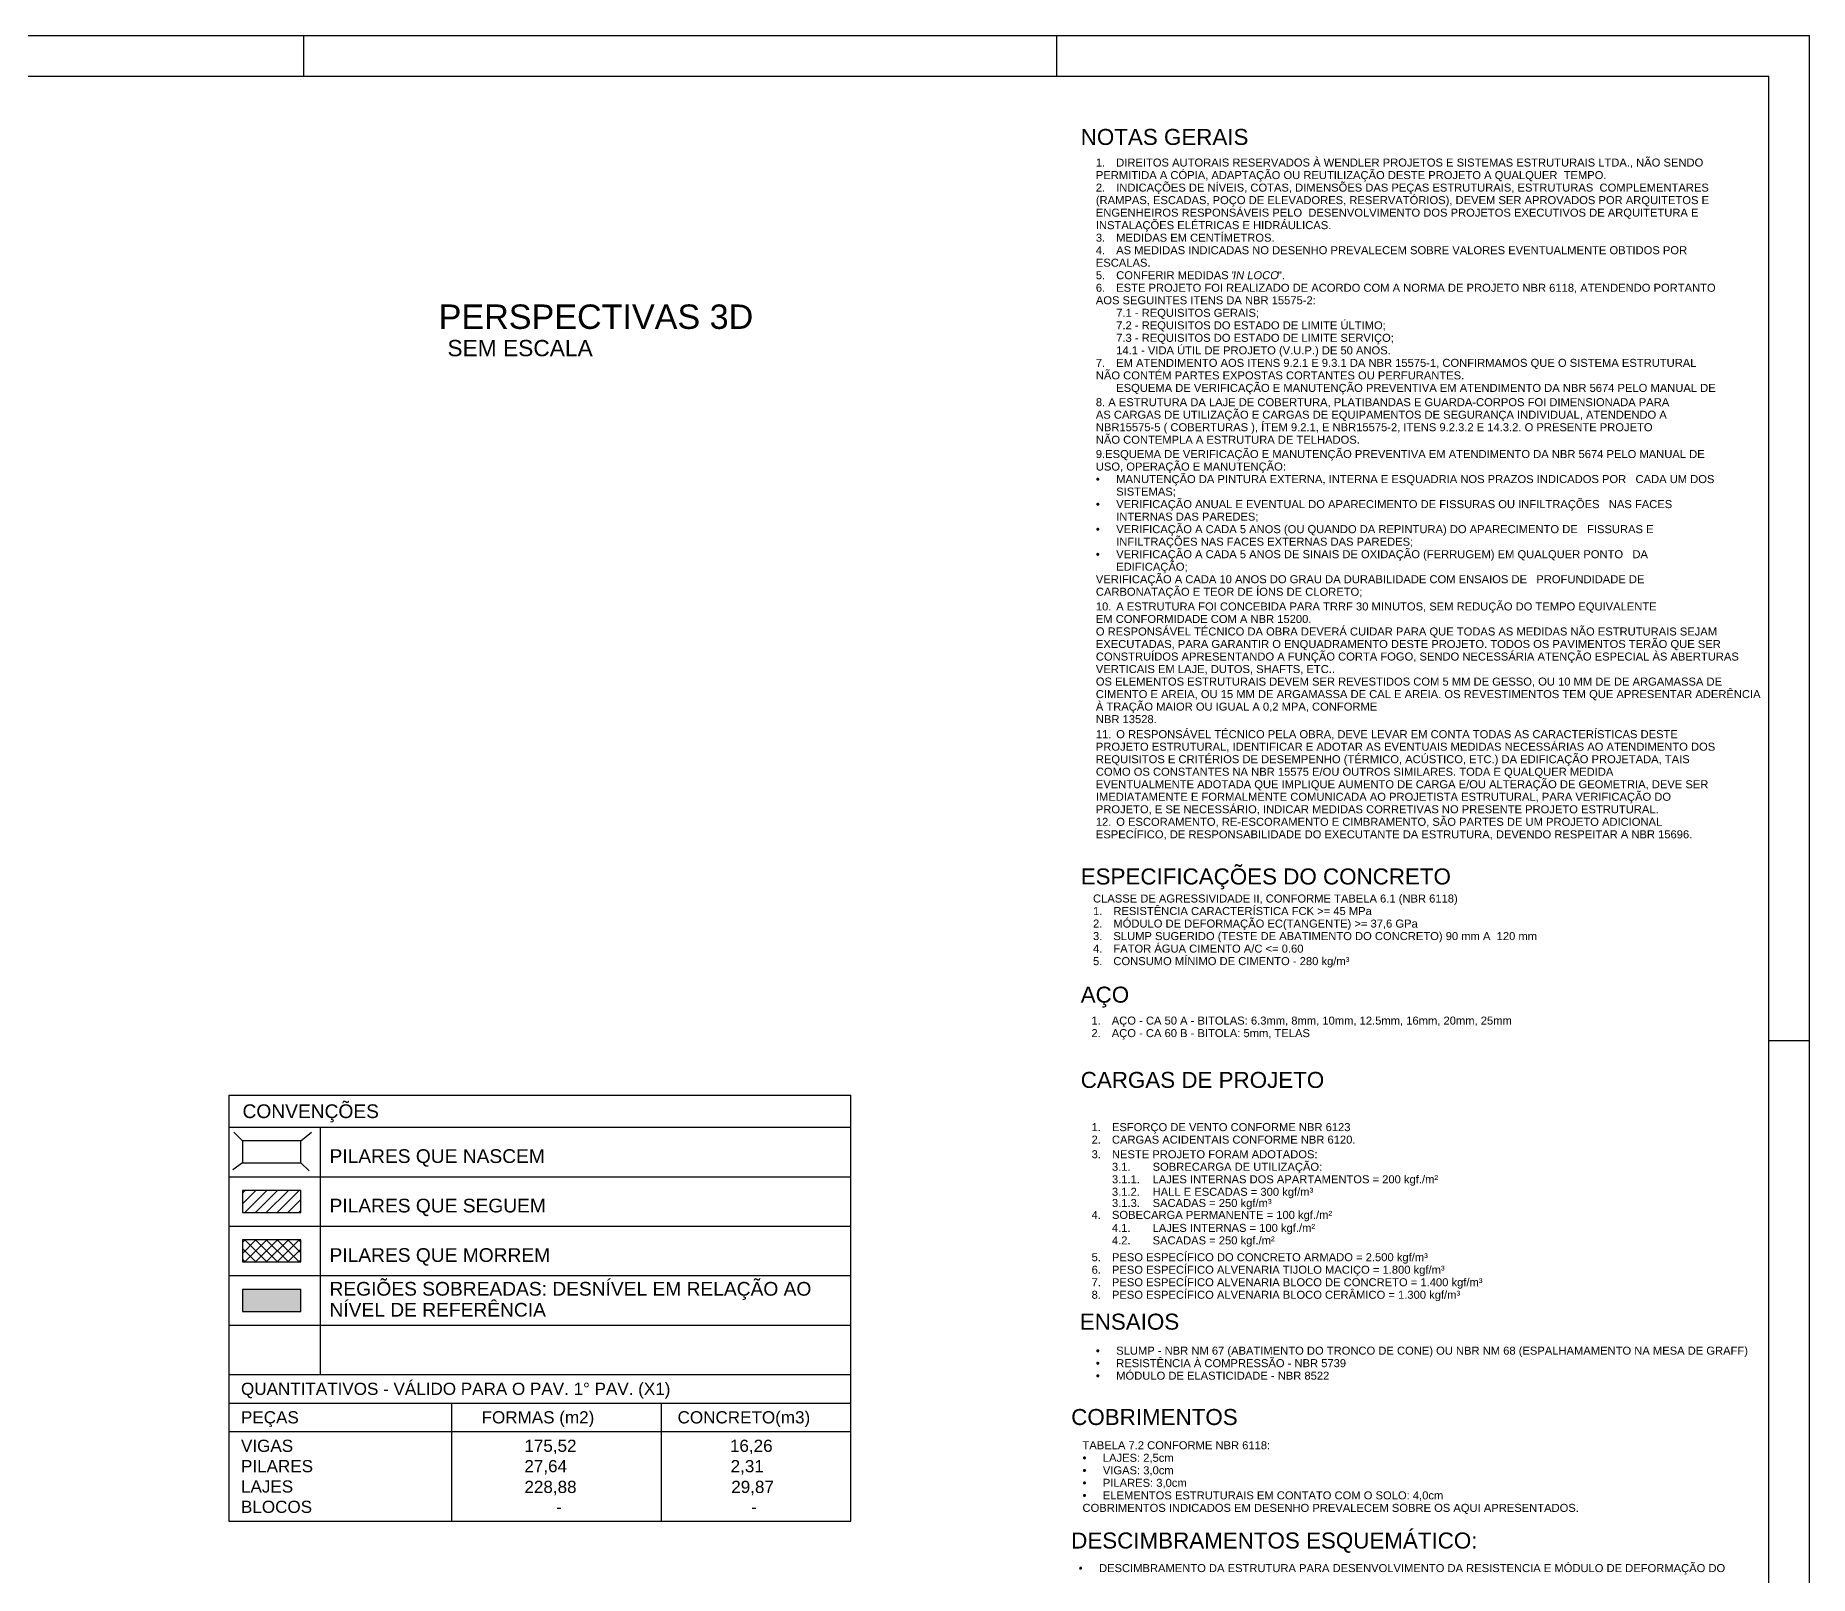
# Model space of a CAD drawing. Extents: x 37185 to 43130, y -8131 to -3926.
# Drawn here: x 40950 to 43130, y -5819 to -3926 of the extents above; entities that cross this region are included whole.
import ezdxf

# ---------------------------------------------------------------- set-up
doc = ezdxf.new("R2010")
doc.units = 0
doc.header["$MEASUREMENT"] = 0
for name, color, linetype in [('119', 253, 'CONTINUOUS'), ('2', 2, 'CONTINUOUS'), ('20', 7, 'CONTINUOUS'), ('31', 6, 'CONTINUOUS'), ('32', 7, 'CONTINUOUS'), ('34', 252, 'CONTINUOUS'), ('35', 7, 'CONTINUOUS'), ('38', 190, 'CONTINUOUS'), ('39', 74, 'CONTINUOUS'), ('4', 2, 'CONTINUOUS'), ('40', 240, 'CONTINUOUS'), ('6', 3, 'CONTINUOUS'), ('95', 7, 'CONTINUOUS')]:
    doc.layers.add(name, color=color, linetype=linetype)
doc.layers.add('WP_NOTAS', color=2, linetype='CONTINUOUS', lineweight=9)
doc.layers.add('WP_TÍTULO DE VISTA', color=3, linetype='CONTINUOUS', lineweight=9)
doc.styles.add('Arial', font='arial.ttf', dxfattribs={"height": 7.5})
doc.styles.add('Arial_12', font='arial.ttf', dxfattribs={"height": 0.393413})
doc.styles.add('Arial_8', font='arial.ttf', dxfattribs={"height": 0.16875})
doc.styles.add('TQS_ARIAL', font='arial.ttf')

msp = doc.modelspace()

# ---------------------------------------------------------------- hatches: boundary and pattern name
at = {"layer": '119', "linetype": 'Continuous'}
h = msp.add_hatch(color=256, dxfattribs=at)
h.dxf.hatch_style = 1
h.paths.add_polyline_path([(41204.01, -5494.19), (41204.01, -5467.15), (41275.58, -5467.15), (41275.58, -5494.19)])

# ---------------------------------------------------------------- linework, layer by layer
at = {"layer": '2', "linetype": 'Continuous'}
for p, q in [((41187.14, -5228.54), (41187.14, -5571.85)), ((41187.14, -5228.54), (41951.52, -5228.54)), ((41951.52, -5571.85), (41951.52, -5228.54)), ((41187.14, -5267.92), (41951.52, -5267.92)), ((41299.64, -5571.85), (41299.64, -5267.92)), ((41187.14, -5328.7), (41951.52, -5328.7)), ((41204.01, -5348.89), (41207.32, -5345.58)), ((41204.01, -5362.14), (41220.57, -5345.58)), ((41233.82, -5345.58), (41206.78, -5372.62)), ((41220.03, -5372.62), (41247.06, -5345.58)), ((41233.27, -5372.62), (41260.31, -5345.58)), ((41246.52, -5372.62), (41273.55, -5345.58)), ((41259.77, -5372.62), (41275.58, -5356.8)), ((41273.01, -5372.62), (41275.58, -5370.05)), ((41187.14, -5389.49), (41951.52, -5389.49)), ((41204.01, -5409.68), (41207.32, -5406.37)), ((41204.01, -5422.92), (41220.57, -5406.37)), ((41204.01, -5416.85), (41220.57, -5433.4)), ((41233.82, -5406.37), (41206.78, -5433.4)), ((41233.82, -5433.4), (41206.78, -5406.37)), ((41220.03, -5433.4), (41247.06, -5406.37)), ((41220.03, -5406.37), (41247.06, -5433.4)), ((41233.27, -5433.4), (41260.31, -5406.37)), ((41233.27, -5406.37), (41260.31, -5433.4)), ((41246.52, -5433.4), (41273.55, -5406.37)), ((41246.52, -5406.37), (41273.55, -5433.4)), ((41259.77, -5406.37), (41275.58, -5422.18)), ((41259.77, -5433.4), (41275.58, -5417.59)), ((41273.01, -5406.37), (41275.58, -5408.94)), ((41204.01, -5430.09), (41207.32, -5433.4)), ((41273.01, -5433.4), (41275.58, -5430.83)), ((41187.14, -5450.28), (41951.52, -5450.28)), ((41187.14, -5511.07), (41951.52, -5511.07)), ((41187.14, -5571.85), (41886.27, -5571.85)), ((41187.14, -5571.85), (41951.52, -5571.85)), ((41187.14, -5571.85), (41187.14, -5751.85)), ((41951.52, -5751.85), (41951.52, -5571.85)), ((41187.14, -5606.85), (41951.52, -5606.85)), ((41461.2, -5751.85), (41461.2, -5606.85)), ((41718.62, -5606.85), (41718.62, -5751.85)), ((41187.14, -5641.85), (41951.52, -5641.85)), ((41187.14, -5751.85), (41951.52, -5751.85))]:
    msp.add_line(p, q, dxfattribs=at)
at = {"layer": '20', "linetype": 'Continuous'}
for p, q in [((42204.54, -3976.33), (42204.54, -3926.33)), ((42204.54, -3976.33), (42204.54, -3926.33)), ((42204.54, -3976.33), (42204.54, -3926.33)), ((42204.54, -3976.33), (42204.54, -3926.33)), ((42204.54, -3976.33), (42204.54, -3926.33)), ((43079.54, -5161.33), (43129.54, -5161.33)), ((43079.54, -5161.33), (43129.54, -5161.33)), ((43079.54, -5161.33), (43129.54, -5161.33)), ((43079.54, -5161.33), (43129.54, -5161.33)), ((43079.54, -5161.33), (43129.54, -5161.33))]:
    msp.add_line(p, q, dxfattribs=at)
at = {"layer": '34', "color": 4, "linetype": 'Continuous'}
msp.add_lwpolyline([(41204.01, -5494.19), (41275.58, -5494.19), (41275.58, -5467.15), (41204.01, -5467.15), (41204.01, -5494.19)], dxfattribs=at)
at = {"layer": '38'}
msp.add_lwpolyline([(41204.01, -5311.83), (41275.58, -5311.83), (41275.58, -5284.79), (41204.01, -5284.79), (41204.01, -5311.83)], dxfattribs=at)
at = {"layer": '39'}
msp.add_lwpolyline([(41204.01, -5372.62), (41275.58, -5372.62), (41275.58, -5345.58), (41204.01, -5345.58), (41204.01, -5372.62)], dxfattribs=at)
at = {"layer": '40'}
msp.add_lwpolyline([(41204.01, -5433.4), (41275.58, -5433.4), (41275.58, -5406.37), (41204.01, -5406.37), (41204.01, -5433.4)], dxfattribs=at)
at = {"layer": '6', "linetype": 'Continuous'}
for p, q in [((41204.01, -5284.79), (41193.42, -5273.9)), ((41275.58, -5284.79), (41288.73, -5273.9)), ((41204.01, -5311.83), (41192.02, -5320.15)), ((41275.58, -5311.83), (41285.93, -5321.55))]:
    msp.add_line(p, q, dxfattribs=at)
at = {"layer": '95', "linetype": 'Continuous'}
for p, q in [((37184.54, -3926.33), (43129.54, -3926.33)), ((41279.54, -3976.33), (41279.54, -3926.33)), ((42204.54, -3976.33), (42204.54, -3926.33)), ((42204.54, -3976.33), (42204.54, -3926.33)), ((42204.54, -3976.33), (42204.54, -3926.33)), ((43129.54, -8131.33), (43129.54, -3926.33)), ((37309.54, -3976.33), (43079.54, -3976.33)), ((43079.54, -8081.33), (43079.54, -3976.33)), ((43079.54, -5161.33), (43129.54, -5161.33)), ((43079.54, -5161.33), (43129.54, -5161.33)), ((43079.54, -5161.33), (43129.54, -5161.33))]:
    msp.add_line(p, q, dxfattribs=at)

# ---------------------------------------------------------------- texts
at = {"layer": '2', "linetype": 'Continuous', "style": 'TQS_ARIAL'}
for s, height, p in [('PILARES QUE NASCEM', 16.875, (41310.89, -5311.83)), ('PILARES QUE SEGUEM', 16.875, (41310.89, -5372.62)), ('PILARES QUE MORREM', 16.875, (41310.89, -5433.4)), ('REGIÕES SOBREADAS: DESNÍVEL EM RELAÇÃO AO ', 16.875, (41310.89, -5474.88)), ('NÍVEL DE REFERÊNCIA', 16.875, (41310.89, -5500.63)), ('VIGAS', 15, (41202.14, -5666.85)), ('175,52', 15, (41550.35, -5666.85)), ('16,26', 15, (41802.95, -5666.85)), ('PILARES', 15, (41202.14, -5691.85)), ('27,64', 15, (41550.35, -5691.85)), ('2,31', 15, (41803.8, -5691.85)), ('LAJES', 15, (41202.14, -5716.85)), ('228,88', 15, (41550.42, -5717.35)), ('29,87', 15, (41804.58, -5717.35)), ('BLOCOS', 15, (41202.14, -5741.85)), ('          -', 15, (41531.15, -5741.85)), ('       -', 15, (41788.2, -5741.85))]:
    msp.add_text(s, height=height, dxfattribs=at).set_placement(p)
at = {"layer": '31', "linetype": 'Continuous', "style": 'TQS_ARIAL'}
for s, height, p in [('CONVENÇÕES', 16.875, (41204.01, -5256.67)), ('QUANTITATIVOS - VÁLIDO PARA O PAV. 1° PAV. (X1)', 15, (41202.14, -5596.85))]:
    msp.add_text(s, height=height, dxfattribs=at).set_placement(p)
at = {"layer": '32', "linetype": 'Continuous', "style": 'TQS_ARIAL'}
msp.add_text('PERSPECTIVAS 3D', height=30, dxfattribs=at).set_placement((41445.05, -4286.89))
at = {"layer": '35', "linetype": 'Continuous', "style": 'TQS_ARIAL'}
msp.add_text('SEM ESCALA', height=20, dxfattribs=at).set_placement((41455.78, -4320.47))
at = {"layer": '4', "color": 3, "linetype": 'Continuous', "style": 'TQS_ARIAL'}
for s, p in [('PEÇAS', (41202.14, -5631.85)), ('FORMAS (m2)', (41497.78, -5631.85)), ('CONCRETO(m3)', (41738.62, -5631.85))]:
    msp.add_text(s, height=15, dxfattribs=at).set_placement(p)
at = {"layer": 'WP_NOTAS', "attachment_point": 1, "line_spacing_factor": 0.938532, "style": 'Arial'}
for s, insert, char_height, width in [('DIREITOS AUTORAIS RESERVADOS À WENDLER PROJETOS E SISTEMAS ESTRUTURAIS LTDA., NÃO SENDO', (42277.59, -4077.57), 9.8353, 865.2064), ('1.', (42252.59, -4077.57), 9.835, 13.4366), ('PERMITIDA A CÓPIA, ADAPTAÇÃO OU REUTILIZAÇÃO DESTE PROJETO A QUALQUER  TEMPO.', (42252.59, -4092.95), 9.8353, 735.38), ('2.', (42252.59, -4108.34), 9.835, 13.4366), ('INDICAÇÕES DE NÍVEIS, COTAS, DIMENSÕES DAS PEÇAS ESTRUTURAIS, ESTRUTURAS  COMPLEMENTARES', (42277.59, -4108.34), 9.8353, 853.0408), ('(RAMPAS, ESCADAS, POÇO DE ELEVADORES, RESERVATÓRIOS), DEVEM SER APROVADOS POR ARQUITETOS E', (42252.59, -4123.72), 9.8353, 882.8192), ('ENGENHEIROS RESPONSÁVEIS PELO  DESENVOLVIMENTO DOS PROJETOS EXECUTIVOS DE ARQUITETURA E', (42252.59, -4139.11), 9.8353, 867.7484), ('INSTALAÇÕES ELÉTRICAS E HIDRÁULICAS.', (42252.59, -4154.49), 9.8353, 339.0011), ('4.', (42252.59, -4185.26), 9.835, 13.4366), ('3.', (42252.59, -4169.88), 9.835, 13.4366), ('AS MEDIDAS INDICADAS NO DESENHO PREVALECEM SOBRE VALORES EVENTUALMENTE OBTIDOS POR', (42277.59, -4185.26), 9.8353, 821.4467), ('MEDIDAS EM CENTÍMETROS.', (42277.59, -4169.88), 9.8353, 227.6954), ('ESCALAS.', (42252.59, -4200.65), 9.835, 78.6221), ('5.', (42252.59, -4216.03), 9.835, 13.4366), ('CONFERIR MEDIDAS "', (42277.59, -4216.03), 9.8353, 172.1334), ('\\fArial|b0|i1|c0|p34|;IN LOCO', (42421.03, -4216.03), 9.8353, 66.275), ('".', (42476.26, -4216.03), 9.835, 10.3498), ('AOS SEGUINTES ITENS DA NBR 15575-2:', (42252.59, -4246.8), 9.8353, 316.6673), ('6.', (42252.59, -4231.42), 9.835, 13.4366), ('ESTE PROJETO FOI REALIZADO DE ACORDO COM A NORMA DE PROJETO NBR 6118, ATENDENDO PORTANTO', (42277.59, -4231.42), 9.8353, 863.209), ('7.1 - REQUISITOS GERAIS;', (42277.59, -4262.19), 9.8353, 206.088), ('7.2 - REQUISITOS DO ESTADO DE LIMITE ÚLTIMO;', (42277.59, -4277.57), 9.8353, 388.3896), ('7.3 - REQUISITOS DO ESTADO DE LIMITE SERVIÇO;', (42277.59, -4292.95), 9.8353, 400.192), ('14.1 - VIDA ÚTIL DE PROJETO (V.U.P.) DE 50 ANOS.', (42277.59, -4308.34), 9.8353, 396.1973), ('7.', (42252.59, -4323.72), 9.835, 13.4366), ('NÃO CONTÉM PARTES EXPOSTAS CORTANTES OU PERFURANTES.', (42252.59, -4339.11), 9.8353, 530.1999), ('EM ATENDIMENTO AOS ITENS 9.2.1 E 9.3.1 DA NBR 15575-1, CONFIRMAMOS QUE O SISTEMA ESTRUTURAL', (42277.59, -4323.72), 9.8353, 834.8833), ('ESQUEMA DE VERIFICAÇÃO E MANUTENÇÃO PREVENTIVA EM ATENDIMENTO DA NBR 5674 PELO MANUAL DE', (42277.59, -4354.49), 9.8353, 862.3012), ('8. A ESTRUTURA DA LAJE DE COBERTURA, PLATIBANDAS E GUARDA-CORPOS FOI DIMENSIONADA PARA', (42252.59, -4372.02), 9.8353, 825.8045), ('AS CARGAS DE UTILIZAÇÃO E CARGAS DE EQUIPAMENTOS DE SEGURANÇA INDIVIDUAL, ATENDENDO A', (42252.59, -4387.41), 9.8353, 822.173), ('NBR15575-5 ( COBERTURAS ), ÍTEM 9.2.1, E NBR15575-2, ITENS 9.2.3.2 E 14.3.2. O PRESENTE PROJETO', (42252.59, -4402.79), 9.8353, 801.8366), ('NÃO CONTEMPLA A ESTRUTURA DE TELHADOS.', (42252.59, -4418.17), 9.8353, 379.8556), ('9.ESQUEMA DE VERIFICAÇÃO E MANUTENÇÃO PREVENTIVA EM ATENDIMENTO DA NBR 5674 PELO MANUAL DE', (42252.59, -4435.75), 9.8353, 1127.403), ('USO, OPERAÇÃO E MANUTENÇÃO:', (42252.59, -4451.14), 9.8353, 273.634), ('MANUTENÇÃO DA PINTURA EXTERNA, INTERNA E ESQUADRIA NOS PRAZOS INDICADOS POR   CADA UM DOS', (42277.59, -4466.52), 9.8353, 861.7564), ('•', (42252.59, -4466.52), 9.84, 5.6288), ('SISTEMAS;', (42277.59, -4481.91), 9.835, 85.7035), ('•', (42252.59, -4497.29), 9.84, 5.6288), ('VERIFICAÇÃO ANUAL E EVENTUAL DO APARECIMENTO DE FISSURAS OU INFILTRAÇÕES   NAS FACES', (42277.59, -4497.29), 9.8353, 800.5655), ('•', (42252.59, -4528.06), 9.84, 5.6288), ('VERIFICAÇÃO A CADA 5 ANOS (OU QUANDO DA REPINTURA) DO APARECIMENTO DE   FISSURAS E', (42277.59, -4528.06), 9.8353, 774.2371), ('INTERNAS DAS PAREDES;', (42277.59, -4512.67), 9.8353, 204.817), ('INFILTRAÇÕES NAS FACES EXTERNAS DAS PAREDES;', (42277.59, -4543.44), 9.8353, 427.6099), ('•', (42252.59, -4558.83), 9.84, 5.6288), ('VERIFICAÇÃO A CADA 5 ANOS DE SINAIS DE OXIDAÇÃO (FERRUGEM) EM QUALQUER PONTO   DA', (42277.59, -4558.83), 9.8353, 766.2478), ('EDIFICAÇÃO;', (42277.59, -4574.21), 9.8353, 102.9532), ('VERIFICAÇÃO A CADA 10 ANOS DO GRAU DA DURABILIDADE COM ENSAIOS DE   PROFUNDIDADE DE', (42252.59, -4589.6), 9.8353, 790.2158), ('CARBONATAÇÃO E TEOR DE ÍONS DE CLORETO;', (42252.59, -4604.98), 9.8353, 383.8502), ('A ESTRUTURA FOI CONCEBIDA PARA TRRF 30 MINUTOS, SEM REDUÇÃO DO TEMPO EQUIVALENTE', (42277.59, -4623.04), 9.8353, 919.4974), ('10.', (42252.59, -4623.04), 9.835, 22.3338), ('EM CONFORMIDADE COM A NBR 15200.', (42252.59, -4638.43), 9.8353, 624.6191), ('O RESPONSÁVEL TÉCNICO DA OBRA DEVERÁ CUIDAR PARA QUE TODAS AS MEDIDAS NÃO ESTRUTURAIS SEJAM', (42252.59, -4653.81), 9.8353, 894.44), ('CONSTRUÍDOS APRESENTANDO A FUNÇÃO CORTA FOGO, SENDO NECESSÁRIA ATENÇÃO ESPECIAL ÀS ABERTURAS', (42252.59, -4684.58), 9.8353, 925.6709), ('EXECUTADAS, PARA GARANTIR O ENQUADRAMENTO DESTE PROJETO. TODOS OS PAVIMENTOS TERÃO QUE SER', (42252.59, -4669.2), 9.8353, 899.8872), ('VERTICAIS EM LAJE, DUTOS, SHAFTS, ETC..', (42252.59, -4699.97), 9.8353, 344.6299), ('OS ELEMENTOS ESTRUTURAIS DEVEM SER REVESTIDOS COM 5 MM DE GESSO, OU 10 MM DE DE ARGAMASSA DE', (42252.59, -4715.35), 9.8353, 900.6135), ('CIMENTO E AREIA, OU 15 MM DE ARGAMASSA DE CAL E AREIA. OS REVESTIMENTOS TEM QUE APRESENTAR ADERÊNCIA', (42252.59, -4730.74), 9.8353, 956.5387), ('À TRAÇÃO MAIOR OU IGUAL A 0,2 MPA, CONFORME', (42252.59, -4746.12), 9.8353, 405.0945), ('NBR 13528.', (42252.59, -4761.51), 9.835, 87.5193), ('11.', (42252.59, -4779.98), 9.835, 22.3338), ('PROJETO ESTRUTURAL, IDENTIFICAR E ADOTAR AS EVENTUAIS MEDIDAS NECESSÁRIAS AO ATENDIMENTO DOS', (42252.59, -4795.37), 9.8353, 891.7164), ('O RESPONSÁVEL TÉCNICO PELA OBRA, DEVE LEVAR EM CONTA TODAS AS CARACTERÍSTICAS DESTE', (42277.59, -4779.98), 9.8353, 808.3733), ('REQUISITOS E CRITÉRIOS DE DESEMPENHO (TÉRMICO, ACÚSTICO, ETC.) DA EDIFICAÇÃO PROJETADA, TAIS', (42252.59, -4810.75), 9.8353, 855.7644), ('COMO OS CONSTANTES NA NBR 15575 E/OU OUTROS SIMILARES. TODA E QUALQUER MEDIDA', (42252.59, -4826.14), 9.8353, 744.8219), ('EVENTUALMENTE ADOTADA QUE IMPLIQUE AUMENTO DE CARGA E/OU ALTERAÇÃO DE GEOMETRIA, DEVE SER', (42252.59, -4841.52), 9.8353, 881.3666), ('IMEDIATAMENTE E FORMALMENTE COMUNICADA AO PROJETISTA ESTRUTURAL, PARA VERIFICAÇÃO DO', (42252.59, -4856.91), 9.8353, 827.6203), ('PROJETO, E SE NECESSÁRIO, INDICAR MEDIDAS CORRETIVAS NO PRESENTE PROJETO ESTRUTURAL.', (42252.59, -4872.29), 9.8353, 810.7338), ('12.', (42252.59, -4887.68), 9.835, 22.3338), ('ESPECÍFICO, DE RESPONSABILIDADE DO EXECUTANTE DA ESTRUTURA, DEVENDO RESPEITAR A NBR 15696.', (42252.59, -4903.06), 9.8353, 858.8512), ('O ESCORAMENTO, RE-ESCORAMENTO E CIMBRAMENTO, SÃO PARTES DE UM PROJETO ADICIONAL', (42277.59, -4887.68), 9.8353, 785.8579), ('CLASSE DE AGRESSIVIDADE II, CONFORME TABELA 6.1 (NBR 6118)', (42249.12, -4981.95), 9.8353, 537.8261), ('2.', (42249.12, -5012.72), 9.835, 13.4366), ('1.', (42249.12, -4997.33), 9.835, 13.4366), ('RESISTÊNCIA CARACTERÍSTICA FCK >= 45 MPa', (42274.12, -4997.33), 9.8353, 377.8582), ('MÓDULO DE DEFORMAÇÃO EC(TANGENTE) >= 37,6 GPa', (42274.12, -5012.72), 9.8353, 430.5151), ('3.', (42249.12, -5028.1), 9.835, 13.4366), ('SLUMP SUGERIDO (TESTE DE ABATIMENTO DO CONCRETO) 90 mm A  120 mm', (42274.12, -5028.1), 9.8353, 609.3667), ('4.', (42249.12, -5043.49), 9.835, 13.4366), ('CONSUMO MÍNIMO DE CIMENTO - 280 kg/m³', (42274.12, -5058.87), 9.8353, 355.3429), ('FATOR ÁGUA CIMENTO A/C <= 0.60', (42274.12, -5043.49), 9.8353, 279.8076), ('5.', (42249.12, -5058.87), 9.835, 13.4366), ('1.', (42247.12, -5131.95), 9.835, 13.4366), ('AÇO - CA 50 A - BITOLAS: 6.3mm, 8mm, 10mm, 12.5mm, 16mm, 20mm, 25mm', (42272.12, -5131.95), 9.8353, 577.0463), ('2.', (42247.12, -5147.33), 9.835, 13.4366), ('AÇO - CA 60 B - BITOLA: 5mm, TELAS', (42272.12, -5147.33), 9.8353, 285.7995), ('1.', (42247.35, -5262.86), 9.835, 13.4366), ('ESFORÇO DE VENTO CONFORME NBR 6123', (42272.35, -5262.86), 9.8353, 343.1773), ('3.', (42247.35, -5296.19), 9.835, 13.4366), ('2.', (42247.35, -5278.24), 9.835, 13.4366), ('CARGAS ACIDENTAIS CONFORME NBR 6120.', (42272.35, -5278.24), 9.8353, 350.4404), ('NESTE PROJETO FORAM ADOTADOS:', (42272.35, -5296.19), 9.8353, 295.9678), ('3.1.', (42272.35, -5311.58), 9.835, 26.8731), ('SOBRECARGA DE UTILIZAÇÃO:', (42322.35, -5311.58), 9.8353, 244.2188), ('3.1.1.', (42272.35, -5326.96), 9.835, 40.3097), ('LAJES INTERNAS DOS APARTAMENTOS = 200 kgf./m²', (42322.35, -5326.96), 9.8353, 409.2708), ('3.1.2.', (42272.35, -5342.35), 9.835, 40.3097), ('3.1.3.', (42272.35, -5356.08), 9.835, 40.3097), ('SACADAS = 250 kgf/m³', (42322.35, -5356.08), 9.8353, 229.5112), ('HALL E ESCADAS = 300 kgf/m³', (42322.35, -5342.35), 9.8353, 229.5112), ('4.', (42247.35, -5370.69), 9.835, 13.4366), ('SOBECARGA PERMANENTE = 100 kgf./m²', (42272.35, -5370.69), 9.8353, 315.2147), ('4.1.', (42272.35, -5386.67), 9.835, 26.8731), ('4.2.', (42272.35, -5402.06), 9.835, 40.3097), ('SACADAS = 250 kgf./m²', (42322.35, -5402.06), 9.8353, 409.2708), ('LAJES INTERNAS = 100 kgf./m²', (42322.35, -5386.67), 9.8353, 380.2176), ('5.', (42247.35, -5422.71), 9.835, 13.4366), ('PESO ESPECÍFICO DO CONCRETO ARMADO = 2.500 kgf/m³', (42272.35, -5422.71), 9.8353, 455.3909), ('6.', (42247.35, -5438.09), 9.835, 13.4366), ('PESO ESPECÍFICO ALVENARIA TIJOLO MACIÇO = 1.800 kgf/m³', (42272.35, -5438.09), 9.8353, 479.722), ('8.', (42247.35, -5468.86), 9.835, 13.4366), ('7.', (42247.35, -5453.48), 9.835, 13.4366), ('PESO ESPECÍFICO ALVENARIA BLOCO DE CONCRETO = 1.400 kgf/m³', (42272.35, -5453.48), 9.8353, 534.1946), ('PESO ESPECÍFICO ALVENARIA BLOCO CERÂMICO = 1.300 kgf/m³', (42272.35, -5468.86), 9.8353, 501.8742), ('SLUMP - NBR NM 67 (ABATIMENTO DO TRONCO DE CONE) OU NBR NM 68 (ESPALHAMAMENTO NA MESA DE GRAFF)', (42277.59, -5537.53), 9.8353, 909.1476), ('•', (42252.59, -5537.53), 9.84, 5.6288), ('•', (42252.59, -5552.91), 9.84, 5.6288), ('RESISTÊNCIA À COMPRESSÃO - NBR 5739', (42277.59, -5552.91), 9.8353, 330.8302), ('•', (42252.59, -5568.3), 9.84, 5.6288), ('MÓDULO DE ELASTICIDADE - NBR 8522', (42277.59, -5568.3), 9.8353, 306.6807), ('TABELA 7.2 CONFORME NBR 6118:', (42236.19, -5653.8), 9.8353, 269.8209), ('•', (42236.19, -5669.18), 9.84, 5.6288), ('•', (42236.19, -5684.57), 9.84, 5.6288), ('VIGAS: 3,0cm', (42261.19, -5684.57), 9.8353, 105.4953), ('LAJES: 2,5cm', (42261.19, -5669.18), 9.8353, 105.4953), ('•', (42236.19, -5699.95), 9.84, 5.6288), ('PILARES: 3,0cm', (42261.19, -5699.95), 9.8353, 105.4953), ('•', (42236.19, -5715.34), 9.84, 5.6288), ('COBRIMENTOS INDICADOS EM DESENHO PREVALECEM SOBRE OS AQUI APRESENTADOS.', (42236.19, -5730.72), 9.8353, 714.3173), ('ELEMENTOS ESTRUTURAIS EM CONTATO COM O SOLO: 4,0cm', (42261.19, -5715.34), 9.8353, 493.1585), ('•', (42231.49, -5804.72), 9.84, 5.6288), ('DESCIMBRAMENTO DA ESTRUTURA PARA DESENVOLVIMENTO DA RESISTENCIA E MÓDULO DE DEFORMAÇÃO DO', (42256.49, -5804.72), 9.8353, 900.7951)]:
    msp.add_mtext(s, dxfattribs=dict(at, insert=insert, char_height=char_height, width=width))
at = {"layer": 'WP_TÍTULO DE VISTA', "attachment_point": 1, "line_spacing_factor": 0.938532}
for s, insert, char_height, width, style in [('NOTAS GERAIS', (42233.98, -4041.17), 19.6707, 245.2478, 'Arial_12'), ('ESPECIFICAÇÕES DO CONCRETO', (42233.98, -4949.93), 19.6707, 528.6073, 'Arial_12'), ('AÇO', (42233.98, -5095.14), 19.671, 245.2478, 'Arial_12'), ('CARGAS DE PROJETO', (42233.98, -5199.93), 19.6707, 475.7251, 'Arial_12'), ('ENSAIOS', (42232.9, -5497), 19.671, 381.07, 'Arial_8'), ('COBRIMENTOS', (42222.3, -5614.15), 19.6707, 381.07, 'Arial_8'), ('DESCIMBRAMENTOS ESQUEMÁTICO:', (42222.3, -5765.92), 19.6707, 838.2357, 'Arial_8')]:
    msp.add_mtext(s, dxfattribs=dict(at, insert=insert, char_height=char_height, width=width, style=style))

doc.saveas('drawing.dxf')
